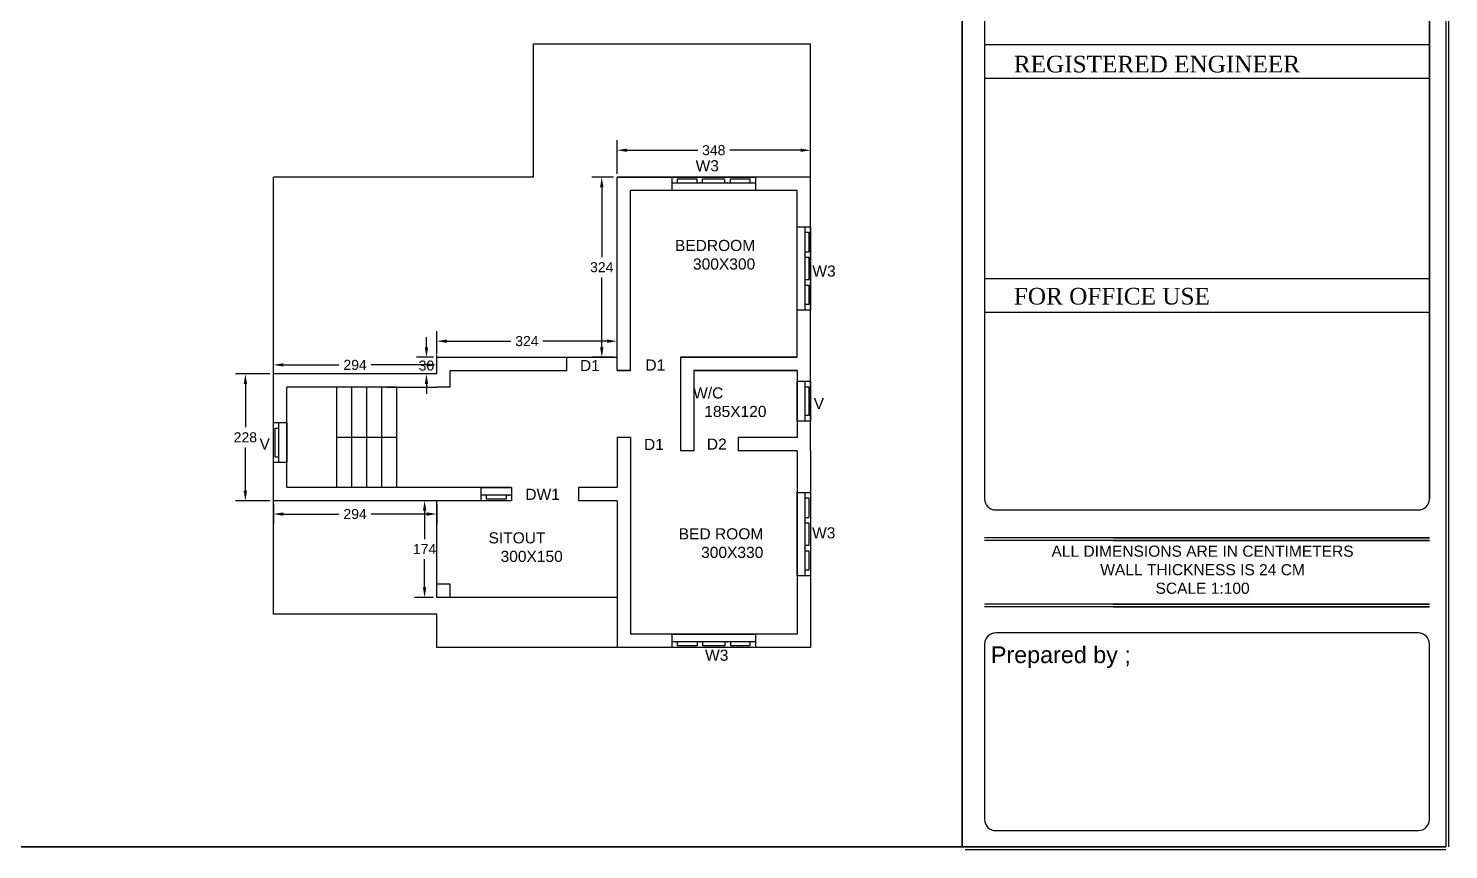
# Model space of a CAD drawing. Header units: inches. Extents: x -2903 to 3367, y -161 to 1064.
# Drawn here: x -45.78 to -20.24, y 931.36 to 946.14 of the extents above; entities that cross this region are included whole.
import ezdxf

# ---------------------------------------------------------------- set-up
doc = ezdxf.new("R2010")
doc.units = ezdxf.units.IN
doc.header["$MEASUREMENT"] = 0
doc.styles.get("Standard").update_dxf_attribs({"font": 'arial.ttf'})
doc.styles.add('style1', font='romand.shx', dxfattribs={"height": 5})
doc.dimstyles.get("Standard").update_dxf_attribs({"dimtxt": 0.18, "dimasz": 0.18, "dimexe": 0.18, "dimexo": 0.0625, "dimgap": 0.09, "dimtad": 0, "dimtih": 1, "dimtoh": 1, "dimdec": 0, "dimlfac": 100, "dimzin": 0, "dimdsep": 46, "dimtxsty": 'Standard', "dimcen": 0.09, "dimadec": 0, "dimazin": 0, "dimtfac": 1, "dimtdec": 0, "dimtofl": 0, "dimtmove": 0, "dimatfit": 3, "dimfxl": 1, "dimtolj": 1, "dimtzin": 0, "dimarcsym": 0})

# ---------------------------------------------------------------- blocks, each defined once
blk = doc.blocks.new('W3')
for p, q in [((0.75, 0), (-0.75, 0)), ((-0.75, 0), (-0.75, -0.24)), ((0.75, -0.24), (0.75, 0)), ((-0.75, -0.14), (0.75, -0.14)), ((-0.75, -0.24), (0.75, -0.24)), ((-0.65, -0.14), (-0.65, -0.21)), ((-0.65, -0.21), (-0.3, -0.21)), ((-0.3, -0.14), (-0.3, -0.21)), ((-0.2, -0.14), (-0.2, -0.21)), ((-0.2, -0.21), (0.2, -0.21)), ((0.2, -0.14), (0.2, -0.21)), ((0.3, -0.14), (0.3, -0.21)), ((0.3, -0.21), (0.65, -0.21)), ((0.65, -0.21), (0.65, -0.14))]:
    blk.add_line(p, q)
for p in [(-0.25, -0.14), (0.25, -0.14)]:
    blk.add_point(p)
blk = doc.blocks.new('V')
for p, q in [((0.36, 0), (-0.36, 0)), ((-0.36, 0), (-0.36, -0.24)), ((0.36, -0.24), (0.36, 0)), ((-0.36, -0.14), (0.36, -0.14)), ((-0.36, -0.24), (0.36, -0.24)), ((-0.26, -0.14), (-0.26, -0.21)), ((-0.26, -0.21), (0.26, -0.21)), ((0.26, -0.21), (0.26, -0.14))]:
    blk.add_line(p, q)
blk = doc.blocks.new('*D96')
at = {"color": 0, "lineweight": -2, "transparency": 16777216}
for p, q in [((-35.198, 943.521), (-35.198, 944.124)), ((-35.018, 943.944), (-33.747, 943.944)), ((-31.898, 943.944), (-33.169, 943.944)), ((-31.718, 943.521), (-31.718, 944.124))]:
    blk.add_line(p, q, dxfattribs=at)
at = {"color": 0, "transparency": 16777216}
for points in [[(-35.018, 943.974), (-35.018, 943.914), (-35.198, 943.944)], [(-31.898, 943.974), (-31.898, 943.914), (-31.718, 943.944)]]:
    blk.add_solid(points, dxfattribs=at)
at = {"layer": 'Defpoints', "color": 0, "transparency": 16777216}
for p in [(-35.198, 943.944), (-35.198, 943.459), (-31.718, 943.459)]:
    blk.add_point(p, dxfattribs=at)
at = {"color": 0, "transparency": 16777216, "insert": (-33.458, 943.944), "char_height": 0.18, "attachment_point": 5}
blk.add_mtext('\\A1;348', dxfattribs=at)
blk = doc.blocks.new('*D97')
at = {"color": 0, "lineweight": -2, "transparency": 16777216}
for p, q in [((-35.26, 943.459), (-35.652, 943.459)), ((-35.472, 943.279), (-35.472, 942.021)), ((-35.472, 940.399), (-35.472, 941.657)), ((-35.26, 940.219), (-35.652, 940.219))]:
    blk.add_line(p, q, dxfattribs=at)
at = {"color": 0, "transparency": 16777216}
for points in [[(-35.502, 943.279), (-35.442, 943.279), (-35.472, 943.459)], [(-35.502, 940.399), (-35.442, 940.399), (-35.472, 940.219)]]:
    blk.add_solid(points, dxfattribs=at)
at = {"layer": 'Defpoints', "color": 0, "transparency": 16777216}
for p in [(-35.198, 943.459), (-35.472, 940.219), (-35.198, 940.219)]:
    blk.add_point(p, dxfattribs=at)
at = {"color": 0, "transparency": 16777216, "insert": (-35.472, 941.839), "char_height": 0.18, "attachment_point": 5}
blk.add_mtext('\\A1;324', dxfattribs=at)
blk = doc.blocks.new('*D98')
at = {"color": 0, "lineweight": -2, "transparency": 16777216}
for p, q in [((-38.438, 940.281), (-38.438, 940.689)), ((-35.198, 940.281), (-35.198, 940.689)), ((-38.258, 940.509), (-37.106, 940.509)), ((-35.378, 940.509), (-36.529, 940.509))]:
    blk.add_line(p, q, dxfattribs=at)
at = {"color": 0, "transparency": 16777216}
for points in [[(-38.258, 940.539), (-38.258, 940.479), (-38.438, 940.509)], [(-35.378, 940.539), (-35.378, 940.479), (-35.198, 940.509)]]:
    blk.add_solid(points, dxfattribs=at)
at = {"layer": 'Defpoints', "color": 0, "transparency": 16777216}
for p in [(-38.438, 940.509), (-38.438, 940.219), (-35.198, 940.219)]:
    blk.add_point(p, dxfattribs=at)
at = {"color": 0, "transparency": 16777216, "insert": (-36.818, 940.509), "char_height": 0.18, "attachment_point": 5}
blk.add_mtext('\\A1;324', dxfattribs=at)
blk = doc.blocks.new('*D99')
at = {"color": 0, "lineweight": -2, "transparency": 16777216}
for p, q in [((-38.625, 940.399), (-38.625, 940.579)), ((-38.5, 940.219), (-38.805, 940.219)), ((-38.5, 939.919), (-38.805, 939.919)), ((-38.625, 939.739), (-38.625, 939.559))]:
    blk.add_line(p, q, dxfattribs=at)
at = {"color": 0, "transparency": 16777216}
for points in [[(-38.655, 940.399), (-38.595, 940.399), (-38.625, 940.219)], [(-38.655, 939.739), (-38.595, 939.739), (-38.625, 939.919)]]:
    blk.add_solid(points, dxfattribs=at)
at = {"layer": 'Defpoints', "color": 0, "transparency": 16777216}
for p in [(-38.438, 940.219), (-38.625, 939.919), (-38.438, 939.919)]:
    blk.add_point(p, dxfattribs=at)
at = {"color": 0, "transparency": 16777216, "insert": (-38.625, 940.069), "char_height": 0.18, "attachment_point": 5}
blk.add_mtext('\\A1;30', dxfattribs=at)
blk = doc.blocks.new('*D100')
at = {"color": 0, "lineweight": -2, "transparency": 16777216}
for p, q in [((-41.378, 939.981), (-41.378, 940.262)), ((-41.198, 940.082), (-40.198, 940.082)), ((-38.618, 940.082), (-39.618, 940.082)), ((-38.438, 939.981), (-38.438, 940.262))]:
    blk.add_line(p, q, dxfattribs=at)
at = {"color": 0, "transparency": 16777216}
for points in [[(-41.198, 940.112), (-41.198, 940.052), (-41.378, 940.082)], [(-38.618, 940.112), (-38.618, 940.052), (-38.438, 940.082)]]:
    blk.add_solid(points, dxfattribs=at)
at = {"layer": 'Defpoints', "color": 0, "transparency": 16777216}
for p in [(-41.378, 940.082), (-41.378, 939.919), (-38.438, 939.919)]:
    blk.add_point(p, dxfattribs=at)
at = {"color": 0, "transparency": 16777216, "insert": (-39.908, 940.082), "char_height": 0.18, "attachment_point": 5}
blk.add_mtext('\\A1;294', dxfattribs=at)
blk = doc.blocks.new('*D101')
at = {"color": 0, "lineweight": -2, "transparency": 16777216}
for p, q in [((-41.44, 939.919), (-42.061, 939.919)), ((-41.881, 939.739), (-41.881, 938.961)), ((-41.881, 937.819), (-41.881, 938.597)), ((-41.44, 937.639), (-42.061, 937.639))]:
    blk.add_line(p, q, dxfattribs=at)
at = {"color": 0, "transparency": 16777216}
for points in [[(-41.911, 939.739), (-41.851, 939.739), (-41.881, 939.919)], [(-41.911, 937.819), (-41.851, 937.819), (-41.881, 937.639)]]:
    blk.add_solid(points, dxfattribs=at)
at = {"layer": 'Defpoints', "color": 0, "transparency": 16777216}
for p in [(-41.378, 939.919), (-41.881, 937.639), (-41.378, 937.639)]:
    blk.add_point(p, dxfattribs=at)
at = {"color": 0, "transparency": 16777216, "insert": (-41.881, 938.779), "char_height": 0.18, "attachment_point": 5}
blk.add_mtext('\\A1;228', dxfattribs=at)
blk = doc.blocks.new('*D102')
at = {"color": 0, "lineweight": -2, "transparency": 16777216}
for p, q in [((-41.378, 937.576), (-41.378, 937.219)), ((-38.438, 937.576), (-38.438, 937.219)), ((-41.198, 937.399), (-40.198, 937.399)), ((-38.618, 937.399), (-39.618, 937.399))]:
    blk.add_line(p, q, dxfattribs=at)
at = {"color": 0, "transparency": 16777216}
for points in [[(-41.198, 937.429), (-41.198, 937.369), (-41.378, 937.399)], [(-38.618, 937.429), (-38.618, 937.369), (-38.438, 937.399)]]:
    blk.add_solid(points, dxfattribs=at)
at = {"layer": 'Defpoints', "color": 0, "transparency": 16777216}
for p in [(-41.378, 937.639), (-38.438, 937.639), (-38.438, 937.399)]:
    blk.add_point(p, dxfattribs=at)
at = {"color": 0, "transparency": 16777216, "insert": (-39.908, 937.399), "char_height": 0.18, "attachment_point": 5}
blk.add_mtext('\\A1;294', dxfattribs=at)
blk = doc.blocks.new('*D103')
at = {"color": 0, "lineweight": -2, "transparency": 16777216}
for p, q in [((-38.5, 937.639), (-38.838, 937.639)), ((-38.658, 937.459), (-38.658, 936.949)), ((-38.658, 936.079), (-38.658, 936.588)), ((-38.5, 935.899), (-38.838, 935.899))]:
    blk.add_line(p, q, dxfattribs=at)
at = {"color": 0, "transparency": 16777216}
for points in [[(-38.688, 937.459), (-38.628, 937.459), (-38.658, 937.639)], [(-38.688, 936.079), (-38.628, 936.079), (-38.658, 935.899)]]:
    blk.add_solid(points, dxfattribs=at)
at = {"layer": 'Defpoints', "color": 0, "transparency": 16777216}
for p in [(-38.438, 937.639), (-38.658, 935.899), (-38.438, 935.899)]:
    blk.add_point(p, dxfattribs=at)
at = {"color": 0, "transparency": 16777216, "insert": (-38.658, 936.769), "char_height": 0.18, "attachment_point": 5}
blk.add_mtext('\\A1;174', dxfattribs=at)

msp = doc.modelspace()

# ---------------------------------------------------------------- linework, layer by layer
at = {"color": 4}
msp.add_line((-28.994, 959.112), (-28.994, 931.412), dxfattribs=at)
for p, q in [((-20.294, 959.112), (-20.294, 931.412)), ((-20.244, 959.112), (-20.244, 931.412)), ((-28.587, 949.741), (-28.587, 937.672)), ((-28.587, 949.741), (-28.587, 945.027)), ((-20.587, 949.741), (-20.587, 937.672)), ((-36.698, 943.459), (-36.698, 945.859)), ((-36.698, 945.859), (-31.718, 945.859)), ((-31.718, 938.539), (-31.718, 945.859)), ((-31.718, 938.539), (-31.718, 945.859)), ((-28.587, 945.848), (-20.749, 945.848)), ((-28.587, 945.848), (-20.587, 945.848)), ((-28.587, 945.243), (-20.587, 945.243)), ((-36.698, 943.459), (-41.378, 943.459)), ((-41.378, 939.679), (-41.378, 943.459)), ((-35.198, 939.979), (-35.198, 943.459)), ((-34.958, 943.459), (-35.198, 943.459)), ((-35.198, 943.459), (-32.758, 943.459)), ((-31.718, 943.459), (-34.958, 943.459)), ((-32.758, 943.459), (-34.958, 943.459)), ((-31.718, 943.459), (-34.958, 943.459)), ((-31.718, 943.459), (-34.958, 943.459)), ((-34.958, 939.979), (-34.958, 943.219)), ((-31.958, 943.219), (-34.958, 943.219)), ((-31.958, 943.219), (-34.958, 943.219)), ((-31.958, 943.219), (-34.958, 943.219)), ((-31.958, 943.219), (-34.958, 943.219)), ((-31.958, 940.219), (-31.958, 943.219)), ((-28.587, 941.635), (-20.587, 941.635)), ((-28.587, 941.635), (-20.749, 941.635)), ((-28.587, 941.03), (-20.587, 941.03)), ((-38.438, 939.919), (-38.438, 940.219)), ((-38.438, 940.219), (-35.198, 940.219)), ((-36.098, 939.979), (-36.098, 940.219)), ((-34.058, 940.219), (-34.058, 938.779)), ((-31.958, 940.219), (-34.058, 940.219)), ((-34.058, 940.219), (-31.958, 940.219)), ((-38.438, 939.919), (-41.378, 939.919)), ((-38.198, 939.679), (-38.198, 939.979)), ((-38.198, 939.979), (-36.098, 939.979)), ((-34.958, 939.979), (-35.198, 939.979)), ((-34.958, 939.979), (-35.198, 939.979)), ((-35.198, 939.979), (-34.958, 939.979)), ((-33.818, 939.979), (-33.818, 938.539)), ((-31.958, 939.979), (-33.818, 939.979)), ((-32.258, 939.979), (-33.818, 939.979)), ((-33.818, 939.979), (-31.958, 939.979)), ((-31.958, 939.979), (-31.958, 938.779)), ((-41.378, 935.599), (-41.378, 939.679)), ((-41.138, 937.879), (-41.138, 939.679)), ((-39.338, 939.679), (-41.138, 939.679)), ((-41.078, 939.679), (-41.138, 939.679)), ((-40.238, 937.879), (-40.238, 939.679)), ((-39.968, 937.879), (-39.968, 939.679)), ((-39.698, 937.879), (-39.698, 939.679)), ((-39.428, 937.879), (-39.428, 939.679)), ((-39.158, 939.679), (-39.338, 939.679)), ((-39.338, 939.679), (-38.438, 939.679)), ((-39.158, 937.879), (-39.158, 939.679)), ((-38.198, 939.679), (-38.438, 939.679)), ((-39.158, 938.779), (-40.238, 938.779)), ((-35.198, 938.779), (-35.198, 937.879)), ((-34.958, 938.779), (-35.198, 938.779)), ((-34.958, 938.779), (-34.958, 935.239)), ((-34.058, 938.779), (-34.058, 938.539)), ((-34.058, 938.779), (-34.058, 938.539)), ((-33.018, 938.779), (-33.018, 938.539)), ((-31.958, 938.779), (-33.018, 938.779)), ((-31.958, 938.779), (-33.018, 938.779)), ((-33.818, 938.539), (-34.058, 938.539)), ((-33.818, 938.539), (-34.058, 938.539)), ((-33.818, 938.539), (-34.058, 938.539)), ((-31.958, 938.539), (-33.018, 938.539)), ((-31.958, 938.539), (-33.018, 938.539)), ((-32.258, 938.539), (-32.318, 938.539)), ((-31.958, 938.539), (-31.958, 935.239)), ((-31.718, 938.539), (-31.718, 934.999)), ((-31.958, 938.239), (-31.958, 935.239)), ((-37.093, 937.879), (-41.138, 937.879)), ((-37.648, 937.878), (-37.093, 937.878)), ((-37.643, 937.638), (-37.643, 937.878)), ((-37.093, 937.879), (-37.093, 937.639)), ((-35.893, 937.879), (-35.893, 937.639)), ((-35.198, 937.879), (-35.893, 937.879)), ((-37.093, 937.639), (-41.378, 937.639)), ((-38.438, 935.899), (-38.438, 937.639)), ((-37.093, 937.738), (-37.643, 937.738)), ((-37.543, 937.668), (-37.543, 937.738)), ((-37.193, 937.668), (-37.543, 937.668)), ((-37.193, 937.738), (-37.193, 937.668)), ((-35.198, 937.639), (-35.893, 937.639)), ((-35.198, 937.639), (-35.198, 934.999)), ((-20.587, 936.972), (-28.587, 936.972)), ((-20.587, 936.922), (-28.587, 936.922)), ((-26.277, 936.972), (-20.587, 936.972)), ((-26.277, 936.922), (-20.587, 936.922)), ((-38.198, 936.139), (-38.438, 936.139)), ((-38.198, 936.139), (-38.438, 936.139)), ((-38.198, 935.899), (-38.198, 936.139)), ((-35.198, 935.899), (-38.438, 935.899)), ((-20.587, 935.779), (-28.587, 935.779)), ((-26.277, 935.779), (-20.587, 935.779)), ((-26.277, 935.779), (-20.587, 935.779)), ((-38.438, 935.599), (-41.378, 935.599)), ((-38.438, 934.999), (-38.438, 935.599)), ((-20.587, 935.729), (-28.587, 935.729)), ((-26.277, 935.729), (-20.587, 935.729)), ((-26.277, 935.729), (-20.587, 935.729)), ((-31.958, 935.239), (-34.958, 935.239)), ((-35.198, 934.999), (-38.438, 934.999)), ((-31.718, 934.999), (-35.198, 934.999)), ((-60.294, 931.412), (-20.294, 931.412)), ((-28.936, 931.362), (-20.294, 931.362))]:
    msp.add_line(p, q)
for points in [[(-20.294, 959.112), (-20.294, 931.412), (-60.294, 931.412), (-60.294, 959.112)], [(-28.994, 959.112), (-20.294, 959.112), (-20.294, 931.412), (-28.994, 931.412)]]:
    msp.add_lwpolyline(points, close=True)
for points in [[(-20.587, 937.672), (-20.587, 949.741, 0.414214), (-20.787, 949.941), (-28.387, 949.941, 0.386735), (-28.587, 949.741), (-28.587, 937.672, 0.438417), (-28.387, 937.472), (-20.787, 937.472, 0.414214)], [(-28.587, 934.562), (-28.587, 931.905, 0.426368), (-28.387, 931.705), (-20.787, 931.705, 0.414214), (-20.587, 931.905), (-20.587, 934.562), (-20.587, 935.059, 0.414214), (-20.787, 935.259), (-28.387, 935.259, 0.426368), (-28.587, 935.059)]]:
    msp.add_lwpolyline(points, format="xyb", close=True)
msp.add_point((-37.143, 937.738))

# ---------------------------------------------------------------- block references
at = {"xscale": -1}
for name, p, rotation in [('W3', (-33.458, 943.219), 180), ('W3', (-31.958, 941.819), 90), ('V', (-31.958, 939.429), 90), ('V', (-41.138, 938.685), 270), ('W3', (-31.958, 937.039), 90.00000000002285)]:
    msp.add_blockref(name, p, dxfattribs=dict(at, rotation=rotation))
msp.add_blockref('W3', (-33.458, 935.239), dxfattribs=at)

# ---------------------------------------------------------------- texts
at = {"char_height": 0.3, "attachment_point": 1, "style": 'style1'}
for s, insert, width in [('{\\fTimes New Roman|b0|i0|c0|p18;REGISTERED ENGINEER}', (-28.062, 945.644), 8.54501), ('{\\fTimes New Roman|b0|i0|c0|p18;FOR OFFICE USE}', (-28.062, 941.468), 9.7108)]:
    msp.add_mtext(s, dxfattribs=dict(at, insert=insert, width=width))
at = {"char_height": 0.2, "attachment_point": 3}
for s, width, insert in [('W3', 1.48111, (-33.365, 943.765)), ('       BEDROOM 300X300', 1.48111, (-32.713, 942.331)), ('W3', 1.48111, (-31.266, 941.871)), ('D1', 1.48111, (-35.508, 940.17)), ('D1', 1.48111, (-34.33, 940.18)), ('W/C           185X120', 1.48111, (-32.51, 939.678)), ('V', 1.48111, (-31.475, 939.487)), ('V', 1.48111, (-41.44, 938.76)), ('D1', 1.48111, (-34.355, 938.752)), ('D2', 1.48111, (-33.225, 938.757)), ('DW1', 1.48111, (-36.225, 937.854)), ('SITOUT     300X150', 1.48111, (-36.173, 937.071)), ('     BED ROOM           \\P         300X330', 2.97593, (-32.567, 937.143)), ('W3', 1.48111, (-31.271, 937.161)), ('W3', 1.48111, (-33.195, 934.959))]:
    msp.add_mtext_dynamic_manual_height_columns(s, width=width, gutter_width=12.5, heights=[0], dxfattribs=dict(at, insert=insert))
at = {"insert": (-27.721, 936.831), "char_height": 0.2, "width": 6.10614, "attachment_point": 1}
msp.add_mtext('\\pxqc;ALL DIMENSIONS ARE IN CENTIMETERS \\PWALL THICKNESS IS 24 CM\\PSCALE 1:100', dxfattribs=at)
at = {"color": 0, "lineweight": 20, "insert": (-28.474, 935.018), "char_height": 0.3, "width": 6.96395, "attachment_point": 1}
msp.add_mtext('Prepared by ;', dxfattribs=at)

# ---------------------------------------------------------------- dimensions: what is measured, and where the dimension line sits
for base, p1, p2, picture, middle in [((-35.198, 943.944), (-31.718, 943.459), (-35.198, 943.459), '*D96', (-33.458, 943.944)), ((-38.438, 940.509), (-35.198, 940.219), (-38.438, 940.219), '*D98', (-36.818, 940.509)), ((-41.378, 940.082), (-38.438, 939.919), (-41.378, 939.919), '*D100', (-39.908, 940.082)), ((-38.438, 937.399), (-41.378, 937.639), (-38.438, 937.639), '*D102', (-39.908, 937.399))]:
    dim = msp.add_linear_dim(base=base, p1=p1, p2=p2, dimstyle='Standard')
    dim.commit()
    dim.dimension.update_dxf_attribs({"geometry": picture, "text_midpoint": middle})
for base, p1, p2, picture, middle in [((-35.472, 940.219), (-35.198, 943.459), (-35.198, 940.219), '*D97', (-35.472, 941.839)), ((-41.881, 937.639), (-41.378, 939.919), (-41.378, 937.639), '*D101', (-41.881, 938.779)), ((-38.658, 935.899), (-38.438, 937.639), (-38.438, 935.899), '*D103', (-38.658, 936.769))]:
    dim = msp.add_linear_dim(base=base, p1=p1, p2=p2, angle=90, dimstyle='Standard')
    dim.commit()
    dim.dimension.update_dxf_attribs({"geometry": picture, "text_midpoint": middle})
dim = msp.add_linear_dim(base=(-38.625, 939.919), p1=(-38.438, 940.219), p2=(-38.438, 939.919), angle=90, dimstyle='Standard')
dim.commit()
dim.dimension.update_dxf_attribs({"geometry": '*D99', "text_midpoint": (-38.625, 940.069), "dimtype": 160})

doc.saveas('drawing.dxf')
